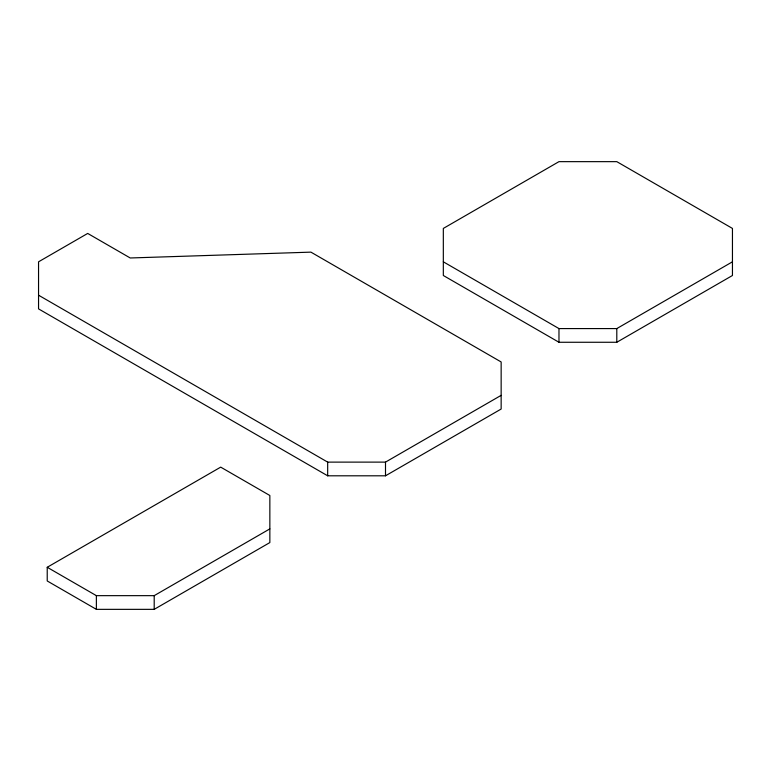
<?xml version="1.0" encoding="UTF-8"?>
<svg xmlns="http://www.w3.org/2000/svg" width="771" height="771" viewBox="0 0 771 771"><rect width="100%" height="100%" fill="white"/><g stroke="black" fill="none" stroke-linecap="round" stroke-linejoin="round"><path stroke-width="1.16" d="M47.224 567.283L220.699 467.13L269.85 495.502L269.85 542.572L154.2 609.35L96.375 609.35L47.224 580.968L47.224 567.283L96.375 595.655L154.2 595.655L269.85 528.887M38.55 295.197L327.675 462.118L385.5 462.118L501.15 395.35M443.325 261.812L558.975 328.581L616.8 328.581L732.45 261.812M385.5 475.803L501.15 409.035L501.15 361.965L310.925 252.136L130.222 257.977L87.701 233.43L38.55 261.812L38.55 308.882L327.675 475.803L385.5 475.803L385.5 462.118M616.8 342.266L732.45 275.498L732.45 228.428L616.8 161.65L558.975 161.65L443.325 228.428L443.325 275.498L558.975 342.266L616.8 342.266L616.8 328.581M558.975 328.581L558.975 342.266M327.675 462.118L327.675 475.803M154.2 595.655L154.2 609.35M96.375 595.655L96.375 609.35"/></g></svg>
